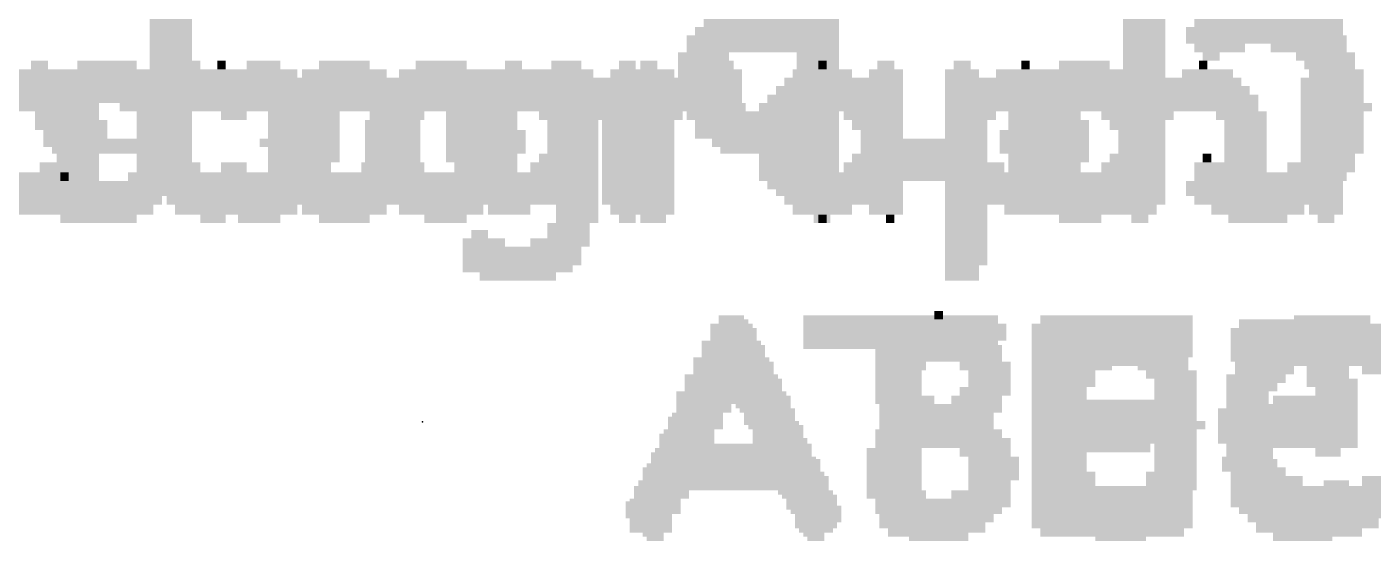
# Model space of a CAD drawing. Extents: x -34 to 73, y -13 to 26.
# Drawn here: x 4.06 to 12.02, y 16.72 to 19.76 of the extents above; entities that cross this region are included whole.
import ezdxf

# ---------------------------------------------------------------- set-up
doc = ezdxf.new("R2010")
doc.units = 0
for name, color, linetype in [('21', 41, 'CONTINUOUS'), ('22', 40, 'CONTINUOUS'), ('23', 53, 'CONTINUOUS')]:
    doc.layers.add(name, color=color, linetype=linetype)

# ---------------------------------------------------------------- blocks, each defined once
blk = doc.blocks.new('RECT')
blk.add_solid([(-0.5, -0.5), (0.5, -0.5), (-0.5, 0.5), (0.5, 0.5)])

msp = doc.modelspace()

# ---------------------------------------------------------------- linework, layer by layer
at = {"layer": '23'}
msp.add_point((6.4008, 17.4244), dxfattribs=at)

# ---------------------------------------------------------------- block references
at = {"layer": '21'}
for p, xscale, yscale in [((4.9138, 19.7836), 0.25, 0.05), ((10.6638, 19.7836), 0.25, 0.05), ((11.7138, 19.7836), 0.25, 0.05), ((4.9138, 19.7336), 0.25, 0.05), ((10.6638, 19.7336), 0.25, 0.05), ((11.7388, 19.7336), 0.2, 0.05), ((4.9138, 19.6836), 0.25, 0.05), ((4.9138, 19.6336), 0.25, 0.05), ((10.6638, 19.6836), 0.25, 0.05), ((10.6638, 19.6336), 0.25, 0.05), ((4.9138, 19.5836), 0.25, 0.05), ((10.6638, 19.5836), 0.25, 0.05), ((4.1388, 19.4836), 0.3, 0.05), ((4.1388, 19.5336), 0.1, 0.05), ((4.9888, 19.4836), 0.7, 0.05), ((4.9388, 19.5336), 0.3, 0.05), ((5.2138, 19.5336), 0.05, 0.05), ((5.9388, 19.4836), 0.5, 0.05), ((5.9388, 19.5336), 0.3, 0.05), ((6.9138, 19.4836), 0.35, 0.05), ((6.9388, 19.5336), 0.1, 0.05), ((7.2888, 19.4836), 0.2, 0.05), ((7.2888, 19.5336), 0.1, 0.05), ((7.7638, 19.4836), 0.25, 0.05), ((7.7388, 19.5336), 0.1, 0.05), ((8.1388, 19.4836), 0.3, 0.05), ((8.1388, 19.5336), 0.2, 0.05), ((8.7638, 19.4836), 0.35, 0.05), ((8.7638, 19.5336), 0.05, 0.05), ((9.1388, 19.4836), 0.2, 0.05), ((9.1388, 19.5336), 0.1, 0.05), ((9.5888, 19.4836), 0.2, 0.05), ((9.5888, 19.5336), 0.1, 0.05), ((9.9638, 19.4836), 0.35, 0.05), ((9.9638, 19.5336), 0.05, 0.05), ((10.6638, 19.5336), 0.25, 0.05), ((10.6638, 19.4836), 0.25, 0.05), ((11.0388, 19.4836), 0.3, 0.05), ((11.0138, 19.5336), 0.05, 0.05), ((11.7388, 19.4836), 0.2, 0.05), ((11.7388, 19.5336), 0.1, 0.05), ((4.0138, 19.4336), 0.75, 0.05), ((4.0388, 19.3836), 0.8, 0.05), ((4.9888, 19.4336), 0.7, 0.05), ((4.9888, 19.3836), 0.7, 0.05), ((5.9388, 19.3836), 0.7, 0.05), ((5.9388, 19.4336), 0.6, 0.05), ((7.0388, 19.3836), 0.8, 0.05), ((7.0638, 19.4336), 0.75, 0.05), ((7.9638, 19.4336), 0.65, 0.05), ((7.9638, 19.3836), 0.65, 0.05), ((8.8638, 19.3836), 0.75, 0.05), ((8.8888, 19.4336), 0.7, 0.05), ((9.8388, 19.4336), 0.7, 0.05), ((9.8638, 19.3836), 0.75, 0.05), ((10.8888, 19.4336), 0.7, 0.05), ((10.9138, 19.3836), 0.75, 0.05), ((11.7138, 19.4336), 0.25, 0.05), ((11.7138, 19.3836), 0.25, 0.05), ((4.0388, 19.3336), 0.8, 0.05), ((4.9888, 19.3336), 0.7, 0.05), ((5.9388, 19.3336), 0.8, 0.05), ((7.0138, 19.3336), 0.85, 0.05), ((7.9638, 19.3336), 0.65, 0.05), ((8.8388, 19.3336), 0.8, 0.05), ((9.8888, 19.3336), 0.8, 0.05), ((10.9388, 19.3336), 0.8, 0.05), ((11.7138, 19.3336), 0.25, 0.05), ((4.0638, 19.2836), 0.85, 0.05), ((4.3388, 19.2336), 0.3, 0.05), ((4.9638, 19.2836), 0.65, 0.05), ((4.9138, 19.2336), 0.25, 0.05), ((5.9138, 19.2836), 0.85, 0.05), ((5.6388, 19.2336), 0.3, 0.05), ((6.2388, 19.2336), 0.3, 0.05), ((6.6888, 19.2336), 0.3, 0.05), ((7.0138, 19.2836), 0.85, 0.05), ((7.2638, 19.2336), 0.35, 0.05), ((7.9388, 19.2836), 0.6, 0.05), ((7.7888, 19.2336), 0.3, 0.05), ((8.8138, 19.2836), 0.85, 0.05), ((8.5388, 19.2336), 0.3, 0.05), ((9.0638, 19.2336), 0.35, 0.05), ((9.8888, 19.2836), 0.8, 0.05), ((9.6388, 19.2336), 0.3, 0.05), ((10.1638, 19.2336), 0.25, 0.05), ((10.9388, 19.2836), 0.8, 0.05), ((10.6888, 19.2336), 0.3, 0.05), ((11.2388, 19.2336), 0.3, 0.05), ((11.7138, 19.2836), 0.25, 0.05), ((11.7138, 19.2336), 0.25, 0.05), ((4.3888, 19.1786), 0.3, 0.06), ((4.9138, 19.1786), 0.25, 0.06), ((5.6138, 19.1786), 0.25, 0.06), ((6.2388, 19.1786), 0.3, 0.06), ((6.6638, 19.1786), 0.25, 0.06), ((7.2888, 19.1786), 0.3, 0.06), ((7.7638, 19.1786), 0.25, 0.06), ((8.5138, 19.1786), 0.25, 0.06), ((9.0888, 19.1786), 0.3, 0.06), ((9.6138, 19.1786), 0.25, 0.06), ((10.1888, 19.1786), 0.3, 0.06), ((10.6638, 19.1786), 0.25, 0.06), ((11.2638, 19.1786), 0.25, 0.06), ((11.7138, 19.1786), 0.25, 0.06), ((4.4138, 19.1236), 0.25, 0.05), ((4.4138, 19.0736), 0.25, 0.05), ((4.9138, 19.1236), 0.25, 0.05), ((4.9138, 19.0736), 0.25, 0.05), ((5.5888, 19.0736), 0.3, 0.05), ((5.6138, 19.1236), 0.25, 0.05), ((6.2638, 19.1236), 0.25, 0.05), ((6.2638, 19.0736), 0.25, 0.05), ((6.6638, 19.1236), 0.25, 0.05), ((6.6638, 19.0736), 0.25, 0.05), ((7.2888, 19.1236), 0.3, 0.05), ((7.2888, 19.0736), 0.3, 0.05), ((7.7638, 19.1236), 0.25, 0.05), ((7.7638, 19.0736), 0.25, 0.05), ((8.4888, 19.0736), 0.3, 0.05), ((8.5138, 19.1236), 0.25, 0.05), ((9.1138, 19.1236), 0.25, 0.05), ((9.1138, 19.0736), 0.25, 0.05), ((9.6138, 19.1236), 0.25, 0.05), ((9.6138, 19.0736), 0.25, 0.05), ((10.2138, 19.1236), 0.25, 0.05), ((10.2138, 19.0736), 0.25, 0.05), ((10.6638, 19.1236), 0.25, 0.05), ((10.6638, 19.0736), 0.25, 0.05), ((11.2638, 19.1236), 0.25, 0.05), ((11.2638, 19.0736), 0.25, 0.05), ((11.7138, 19.1236), 0.25, 0.05), ((11.7138, 19.0736), 0.25, 0.05), ((4.3638, 18.9836), 0.25, 0.05), ((4.4138, 19.0336), 0.25, 0.05), ((4.9138, 19.0336), 0.25, 0.05), ((4.9138, 18.9836), 0.25, 0.05), ((5.6138, 19.0336), 0.25, 0.05), ((5.6138, 18.9836), 0.25, 0.05), ((6.2388, 18.9836), 0.3, 0.05), ((6.2638, 19.0336), 0.25, 0.05), ((6.6638, 19.0336), 0.25, 0.05), ((6.6888, 18.9836), 0.3, 0.05), ((7.2638, 18.9836), 0.35, 0.05), ((7.2888, 19.0336), 0.3, 0.05), ((7.7638, 19.0336), 0.25, 0.05), ((7.7638, 18.9836), 0.25, 0.05), ((8.5138, 19.0336), 0.25, 0.05), ((8.5138, 18.9836), 0.25, 0.05), ((9.0888, 18.9836), 0.3, 0.05), ((9.1138, 19.0336), 0.25, 0.05), ((9.6138, 19.0336), 0.25, 0.05), ((9.6138, 18.9836), 0.25, 0.05), ((10.1888, 18.9836), 0.3, 0.05), ((10.2138, 19.0336), 0.25, 0.05), ((10.6638, 19.0336), 0.25, 0.05), ((10.6638, 18.9836), 0.25, 0.05), ((11.2638, 19.0336), 0.25, 0.05), ((11.2638, 18.9836), 0.25, 0.05), ((11.7138, 19.0336), 0.25, 0.05), ((11.7138, 18.9836), 0.25, 0.05), ((4.3138, 18.9286), 0.35, 0.06), ((4.9388, 18.9286), 0.3, 0.06), ((5.6388, 18.9286), 0.3, 0.06), ((6.2138, 18.9286), 0.35, 0.06), ((6.7388, 18.9286), 0.3, 0.06), ((7.2388, 18.9286), 0.4, 0.06), ((7.7638, 18.9286), 0.25, 0.06), ((8.5388, 18.9286), 0.3, 0.06), ((9.0638, 18.9286), 0.35, 0.06), ((9.6638, 18.9286), 0.35, 0.06), ((10.1388, 18.9286), 0.3, 0.06), ((10.6638, 18.9286), 0.25, 0.06), ((11.2638, 18.9286), 0.25, 0.06), ((11.7138, 18.9286), 0.25, 0.06), ((4.0638, 18.8736), 0.85, 0.05), ((4.9888, 18.8736), 0.4, 0.05), ((5.9138, 18.8736), 0.85, 0.05), ((7.0138, 18.8736), 0.85, 0.05), ((7.7638, 18.8736), 0.25, 0.05), ((8.8138, 18.8736), 0.85, 0.05), ((9.8888, 18.8736), 0.8, 0.05), ((10.6638, 18.8736), 0.25, 0.05), ((11.2638, 18.8736), 0.25, 0.05), ((11.7138, 18.8736), 0.25, 0.05), ((4.0388, 18.8236), 0.8, 0.05), ((4.0138, 18.7836), 0.75, 0.05), ((5.0638, 18.8236), 0.45, 0.05), ((5.0638, 18.7836), 0.45, 0.05), ((5.9388, 18.8236), 0.8, 0.05), ((5.9388, 18.7836), 0.7, 0.05), ((7.0388, 18.8236), 0.8, 0.05), ((7.0638, 18.7836), 0.75, 0.05), ((7.7638, 18.8236), 0.25, 0.05), ((7.7638, 18.7836), 0.25, 0.05), ((8.8388, 18.8236), 0.8, 0.05), ((8.8638, 18.7836), 0.75, 0.05), ((9.8638, 18.8236), 0.75, 0.05), ((9.8388, 18.7836), 0.7, 0.05), ((10.6638, 18.8236), 0.25, 0.05), ((10.6638, 18.7836), 0.25, 0.05), ((11.2638, 18.8236), 0.25, 0.05), ((11.2638, 18.7836), 0.25, 0.05), ((11.7138, 18.8236), 0.25, 0.05), ((11.7138, 18.7836), 0.25, 0.05), ((3.9888, 18.7336), 0.7, 0.05), ((4.1388, 18.6786), 0.3, 0.06), ((5.0888, 18.7336), 0.4, 0.05), ((5.1138, 18.6786), 0.35, 0.06), ((5.9388, 18.7336), 0.6, 0.05), ((5.9388, 18.6786), 0.5, 0.06), ((7.0888, 18.7336), 0.7, 0.05), ((6.9138, 18.6786), 0.25, 0.06), ((7.3138, 18.6786), 0.25, 0.06), ((7.7638, 18.7336), 0.25, 0.05), ((7.7638, 18.6786), 0.25, 0.06), ((8.8888, 18.7336), 0.7, 0.05), ((8.7638, 18.6786), 0.35, 0.06), ((9.1388, 18.6786), 0.2, 0.06), ((9.8138, 18.7336), 0.65, 0.05), ((9.6138, 18.6786), 0.25, 0.06), ((9.9638, 18.6786), 0.25, 0.06), ((10.6638, 18.7336), 0.25, 0.05), ((10.6388, 18.6786), 0.2, 0.06), ((11.2638, 18.7336), 0.25, 0.05), ((11.2638, 18.6786), 0.25, 0.06), ((11.7138, 18.7336), 0.25, 0.05), ((11.7388, 18.6786), 0.2, 0.06), ((5.1638, 18.6236), 0.15, 0.05), ((5.9388, 18.6236), 0.3, 0.05), ((7.3138, 18.6236), 0.25, 0.05), ((7.7638, 18.6236), 0.15, 0.05), ((8.7638, 18.6236), 0.05, 0.05), ((9.1638, 18.6236), 0.05, 0.05), ((9.6138, 18.6236), 0.25, 0.05), ((10.6388, 18.6236), 0.1, 0.05), ((11.2638, 18.6236), 0.15, 0.05), ((11.7388, 18.6236), 0.1, 0.05), ((6.7388, 18.5336), 0.1, 0.05), ((7.2638, 18.5736), 0.25, 0.05), ((7.2638, 18.5336), 0.25, 0.05), ((9.6138, 18.5736), 0.25, 0.05), ((9.6138, 18.5336), 0.25, 0.05), ((6.7638, 18.4836), 0.25, 0.05), ((6.9888, 18.4286), 0.7, 0.06), ((7.2138, 18.4836), 0.35, 0.05), ((9.6138, 18.4836), 0.25, 0.05), ((9.6138, 18.4286), 0.25, 0.06), ((6.9888, 18.3736), 0.7, 0.05), ((9.6138, 18.3736), 0.25, 0.05), ((6.9638, 18.3286), 0.65, 0.04), ((6.9638, 18.2836), 0.45, 0.05), ((9.5888, 18.3286), 0.2, 0.04), ((9.5888, 18.2836), 0.2, 0.05), ((8.2258, 18.0294), 0.15, 0.05), ((9.2258, 18.0294), 1.15, 0.05), ((10.5008, 18.0294), 0.9, 0.05), ((11.7758, 18.0294), 0.45, 0.05), ((8.2258, 17.9794), 0.25, 0.05), ((9.2508, 17.9794), 1.2, 0.05), ((10.4758, 17.9794), 0.95, 0.05), ((11.7758, 17.9794), 0.65, 0.05), ((8.2258, 17.8794), 0.35, 0.05), ((8.2258, 17.9294), 0.25, 0.05), ((9.2508, 17.9294), 1.2, 0.05), ((9.2258, 17.8794), 1.15, 0.05), ((10.4758, 17.9294), 0.95, 0.05), ((10.4758, 17.8794), 0.95, 0.05), ((11.7508, 17.8794), 0.9, 0.05), ((11.7508, 17.9294), 0.8, 0.05), ((8.2258, 17.8294), 0.35, 0.05), ((9.2508, 17.8294), 0.3, 0.05), ((10.4758, 17.8294), 0.95, 0.05), ((11.7258, 17.8294), 0.95, 0.05), ((8.2258, 17.7794), 0.45, 0.05), ((8.2258, 17.7294), 0.45, 0.05), ((9.2258, 17.7794), 0.25, 0.05), ((9.2258, 17.7294), 0.25, 0.05), ((10.4508, 17.7794), 0.9, 0.05), ((10.1258, 17.7294), 0.25, 0.05), ((11.4508, 17.7794), 0.5, 0.05), ((11.3758, 17.7294), 0.35, 0.05), ((12.0008, 17.7794), 0.3, 0.05), ((12.0258, 17.7294), 0.15, 0.05), ((8.2258, 17.6794), 0.55, 0.05), ((9.2258, 17.6794), 0.25, 0.05), ((10.1258, 17.6794), 0.25, 0.05), ((11.3258, 17.6794), 0.35, 0.05), ((8.2258, 17.5794), 0.65, 0.05), ((8.2258, 17.6294), 0.55, 0.05), ((9.2258, 17.6294), 0.25, 0.05), ((9.2258, 17.5794), 0.25, 0.05), ((10.1258, 17.6294), 0.25, 0.05), ((10.1258, 17.5794), 0.25, 0.05), ((11.3008, 17.6294), 0.3, 0.05), ((11.2758, 17.5794), 0.25, 0.05), ((8.0508, 17.5294), 0.3, 0.05), ((8.0258, 17.4794), 0.25, 0.05), ((8.4008, 17.5294), 0.3, 0.05), ((8.4508, 17.4794), 0.3, 0.05), ((9.2258, 17.5294), 0.25, 0.05), ((9.2258, 17.4794), 0.25, 0.05), ((10.3758, 17.5294), 0.75, 0.05), ((10.3758, 17.4794), 0.75, 0.05), ((11.2508, 17.4794), 0.3, 0.05), ((11.2758, 17.5294), 0.25, 0.05), ((8.0008, 17.4294), 0.3, 0.05), ((8.4508, 17.4294), 0.3, 0.05), ((9.2258, 17.4294), 0.25, 0.05), ((10.3758, 17.4294), 0.75, 0.05), ((11.2508, 17.4294), 0.3, 0.05), ((7.9508, 17.3244), 0.3, 0.06), ((7.9758, 17.3794), 0.25, 0.05), ((8.5008, 17.3794), 0.3, 0.05), ((8.5008, 17.3244), 0.3, 0.06), ((9.2258, 17.3794), 0.25, 0.05), ((9.2258, 17.3244), 0.25, 0.06), ((10.3758, 17.3794), 0.75, 0.05), ((10.3758, 17.3244), 0.75, 0.06), ((11.2508, 17.3794), 0.3, 0.05), ((11.2508, 17.3244), 0.3, 0.06), ((8.2508, 17.2694), 0.9, 0.05), ((9.2258, 17.2694), 0.25, 0.05), ((10.3508, 17.2694), 0.7, 0.05), ((11.2758, 17.2694), 0.25, 0.05), ((8.2258, 17.2194), 0.95, 0.05), ((9.2258, 17.2194), 0.25, 0.05), ((9.2258, 17.1794), 0.25, 0.05), ((10.1258, 17.2194), 0.25, 0.05), ((10.1258, 17.1794), 0.25, 0.05), ((11.2758, 17.2194), 0.25, 0.05), ((11.3008, 17.1794), 0.3, 0.05), ((8.2258, 17.1294), 1.05, 0.05), ((8.2508, 17.0744), 1.1, 0.06), ((9.2258, 17.1294), 0.25, 0.05), ((9.2258, 17.0744), 0.25, 0.06), ((10.1258, 17.1294), 0.25, 0.05), ((10.1258, 17.0744), 0.25, 0.06), ((11.3508, 17.1294), 0.3, 0.05), ((11.4008, 17.0744), 0.4, 0.06), ((12.0508, 17.0744), 0.2, 0.06), ((7.8008, 17.0194), 0.3, 0.05), ((8.6508, 17.0194), 0.3, 0.05), ((9.2258, 17.0194), 0.25, 0.05), ((10.4758, 17.0194), 0.95, 0.05), ((11.7008, 17.0194), 0.9, 0.05), ((7.7508, 16.9294), 0.3, 0.05), ((7.7758, 16.9694), 0.25, 0.05), ((8.7008, 16.9694), 0.3, 0.05), ((8.7008, 16.9294), 0.3, 0.05), ((9.2258, 16.9694), 0.25, 0.05), ((9.2258, 16.9294), 0.25, 0.05), ((10.4758, 16.9694), 0.95, 0.05), ((10.4758, 16.9294), 0.95, 0.05), ((11.7508, 16.9694), 0.9, 0.05), ((11.7758, 16.9294), 0.85, 0.05), ((7.7258, 16.8794), 0.25, 0.05), ((8.7258, 16.8794), 0.25, 0.05), ((9.2258, 16.8794), 0.25, 0.05), ((10.4758, 16.8794), 0.95, 0.05), ((11.7758, 16.8794), 0.75, 0.05), ((7.7508, 16.8244), 0.2, 0.06), ((7.7508, 16.7694), 0.1, 0.05), ((8.7258, 16.8244), 0.25, 0.06), ((8.7008, 16.7694), 0.1, 0.05), ((9.2258, 16.8244), 0.25, 0.06), ((9.2258, 16.7694), 0.15, 0.05), ((10.4758, 16.8244), 0.95, 0.06), ((10.4758, 16.7694), 0.85, 0.05), ((11.7758, 16.8244), 0.55, 0.06), ((11.7758, 16.7694), 0.35, 0.05)]:
    msp.add_blockref('RECT', p, dxfattribs=dict(at, xscale=xscale, yscale=yscale))
at = {"layer": '21', "yscale": 0.05}
msp.add_blockref('RECT', (8.2508, 17.1794), dxfattribs=at)
at = {"layer": '22', "rotation": 180}
for p, xscale, yscale in [((8.4612, 19.7836), 0.8, 0.05), ((11.3362, 19.7836), 0.75, 0.05), ((8.4362, 19.7336), 0.85, 0.05), ((11.3612, 19.7336), 0.9, 0.05), ((8.4112, 19.6836), 0.9, 0.05), ((8.4112, 19.6336), 0.9, 0.05), ((11.3862, 19.6836), 0.95, 0.05), ((11.1112, 19.6336), 0.3, 0.05), ((11.6362, 19.6336), 0.45, 0.05), ((8.0612, 19.5836), 0.3, 0.05), ((8.7362, 19.5836), 0.25, 0.05), ((11.0612, 19.5836), 0.1, 0.05), ((11.7362, 19.5836), 0.35, 0.05), ((4.5362, 19.4836), 0.55, 0.05), ((4.5362, 19.5336), 0.35, 0.05), ((5.4362, 19.4836), 0.45, 0.05), ((5.4612, 19.5336), 0.2, 0.05), ((6.5112, 19.4836), 0.5, 0.05), ((6.5112, 19.5336), 0.3, 0.05), ((7.2362, 19.4836), 0.35, 0.05), ((7.2362, 19.5336), 0.15, 0.05), ((7.6112, 19.4836), 0.2, 0.05), ((7.6112, 19.5336), 0.1, 0.05), ((8.0362, 19.5336), 0.25, 0.05), ((8.0362, 19.4836), 0.25, 0.05), ((8.7362, 19.5336), 0.25, 0.05), ((8.7362, 19.4836), 0.25, 0.05), ((10.3112, 19.4836), 0.5, 0.05), ((10.3112, 19.5336), 0.3, 0.05), ((11.7612, 19.5336), 0.3, 0.05), ((11.8112, 19.4836), 0.3, 0.05), ((4.5362, 19.3836), 0.75, 0.05), ((4.5362, 19.4336), 0.65, 0.05), ((5.4612, 19.3836), 0.7, 0.05), ((5.4612, 19.4336), 0.6, 0.05), ((6.5362, 19.3836), 0.75, 0.05), ((6.5362, 19.4336), 0.65, 0.05), ((7.3862, 19.4336), 0.65, 0.05), ((7.3862, 19.3836), 0.65, 0.05), ((8.0362, 19.4336), 0.25, 0.05), ((8.0362, 19.3836), 0.25, 0.05), ((8.7362, 19.4336), 0.25, 0.05), ((8.7362, 19.3836), 0.25, 0.05), ((10.2862, 19.4336), 0.65, 0.05), ((10.3112, 19.3836), 0.7, 0.05), ((11.8362, 19.4336), 0.25, 0.05), ((11.8362, 19.3836), 0.25, 0.05), ((4.5612, 19.3336), 0.8, 0.05), ((5.5112, 19.3336), 0.7, 0.05), ((6.5112, 19.3336), 0.8, 0.05), ((7.4112, 19.3336), 0.6, 0.05), ((8.0612, 19.3336), 0.3, 0.05), ((8.7362, 19.3336), 0.25, 0.05), ((10.3112, 19.3336), 0.8, 0.05), ((11.8362, 19.3336), 0.25, 0.05), ((4.2362, 19.2336), 0.25, 0.05), ((4.2862, 19.2836), 0.25, 0.05), ((4.7862, 19.2836), 0.35, 0.05), ((4.8612, 19.2336), 0.3, 0.05), ((5.5112, 19.2836), 0.7, 0.05), ((5.2862, 19.2336), 0.15, 0.05), ((5.7362, 19.2336), 0.35, 0.05), ((6.5362, 19.2836), 0.85, 0.05), ((6.2612, 19.2336), 0.3, 0.05), ((6.8112, 19.2336), 0.3, 0.05), ((7.4112, 19.2836), 0.6, 0.05), ((7.5612, 19.2336), 0.3, 0.05), ((8.1362, 19.2836), 0.35, 0.05), ((8.4112, 19.2336), 0.9, 0.05), ((8.7362, 19.2836), 0.25, 0.05), ((10.2862, 19.2836), 0.85, 0.05), ((10.0112, 19.2336), 0.3, 0.05), ((10.5862, 19.2336), 0.35, 0.05), ((11.8612, 19.2836), 0.3, 0.05), ((11.8362, 19.2336), 0.25, 0.05), ((4.2362, 19.1786), 0.25, 0.06), ((4.8612, 19.1786), 0.3, 0.06), ((5.7612, 19.1786), 0.3, 0.06), ((6.2112, 19.1786), 0.3, 0.06), ((6.8362, 19.1786), 0.25, 0.06), ((7.5862, 19.1786), 0.25, 0.06), ((8.4362, 19.1786), 0.85, 0.06), ((9.9862, 19.1786), 0.25, 0.06), ((10.6112, 19.1786), 0.3, 0.06), ((11.8362, 19.1786), 0.25, 0.06), ((4.2862, 19.1236), 0.25, 0.05), ((4.5862, 19.0736), 0.85, 0.05), ((4.8612, 19.1236), 0.3, 0.05), ((5.7862, 19.1236), 0.25, 0.05), ((5.7862, 19.0736), 0.25, 0.05), ((6.1862, 19.1236), 0.25, 0.05), ((6.1862, 19.0736), 0.25, 0.05), ((6.8612, 19.1236), 0.3, 0.05), ((6.8612, 19.0736), 0.3, 0.05), ((7.5862, 19.1236), 0.25, 0.05), ((7.5862, 19.0736), 0.25, 0.05), ((8.4362, 19.1236), 0.85, 0.05), ((8.4862, 19.0736), 0.75, 0.05), ((9.3612, 19.0736), 0.6, 0.05), ((9.9612, 19.1236), 0.3, 0.05), ((9.9612, 19.0736), 0.3, 0.05), ((10.6362, 19.1236), 0.25, 0.05), ((10.6362, 19.0736), 0.25, 0.05), ((11.8112, 19.0736), 0.3, 0.05), ((11.8362, 19.1236), 0.25, 0.05), ((4.6112, 19.0336), 0.8, 0.05), ((4.8612, 18.9836), 0.3, 0.05), ((5.7612, 18.9836), 0.3, 0.05), ((5.7862, 19.0336), 0.25, 0.05), ((6.1862, 19.0336), 0.25, 0.05), ((6.2112, 18.9836), 0.3, 0.05), ((6.8612, 19.0336), 0.3, 0.05), ((6.8362, 18.9836), 0.25, 0.05), ((7.5862, 19.0336), 0.25, 0.05), ((7.5862, 18.9836), 0.25, 0.05), ((8.5112, 19.0336), 0.7, 0.05), ((8.7112, 18.9836), 0.3, 0.05), ((9.3612, 19.0336), 0.6, 0.05), ((9.3612, 18.9836), 0.6, 0.05), ((9.9612, 19.0336), 0.3, 0.05), ((9.9862, 18.9836), 0.25, 0.05), ((10.6112, 18.9836), 0.3, 0.05), ((10.6362, 19.0336), 0.25, 0.05), ((11.0362, 18.9836), 0.05, 0.05), ((11.7612, 18.9836), 0.3, 0.05), ((11.8112, 19.0336), 0.3, 0.05), ((4.8612, 18.9286), 0.3, 0.06), ((5.2862, 18.9286), 0.15, 0.06), ((5.7112, 18.9286), 0.3, 0.06), ((6.2612, 18.9286), 0.3, 0.06), ((6.8112, 18.9286), 0.3, 0.06), ((7.5862, 18.9286), 0.25, 0.06), ((8.7362, 18.9286), 0.25, 0.06), ((9.3612, 18.9286), 0.6, 0.06), ((10.0112, 18.9286), 0.3, 0.06), ((10.5612, 18.9286), 0.3, 0.06), ((11.0612, 18.9286), 0.2, 0.06), ((11.7112, 18.9286), 0.4, 0.06), ((4.2862, 18.8736), 0.05, 0.05), ((4.8112, 18.8736), 0.3, 0.05), ((5.5112, 18.8736), 0.7, 0.05), ((6.5362, 18.8736), 0.85, 0.05), ((7.5862, 18.8736), 0.25, 0.05), ((8.7362, 18.8736), 0.25, 0.05), ((9.3612, 18.8736), 0.5, 0.05), ((10.2862, 18.8736), 0.85, 0.05), ((11.4112, 18.8736), 0.9, 0.05), ((4.5362, 18.7836), 0.75, 0.05), ((4.5862, 18.8236), 0.75, 0.05), ((5.5112, 18.8236), 0.7, 0.05), ((5.4862, 18.7836), 0.65, 0.05), ((6.5112, 18.8236), 0.8, 0.05), ((6.5112, 18.7836), 0.7, 0.05), ((7.5862, 18.8236), 0.25, 0.05), ((7.5862, 18.7836), 0.25, 0.05), ((8.7362, 18.8236), 0.25, 0.05), ((8.7362, 18.7836), 0.25, 0.05), ((10.3112, 18.8236), 0.8, 0.05), ((10.3112, 18.7836), 0.7, 0.05), ((11.3612, 18.8236), 0.9, 0.05), ((11.3362, 18.7836), 0.85, 0.05), ((4.5112, 18.7336), 0.7, 0.05), ((4.5112, 18.6786), 0.6, 0.06), ((5.4612, 18.7336), 0.6, 0.05), ((5.4362, 18.6786), 0.45, 0.06), ((6.5362, 18.7336), 0.65, 0.05), ((6.5112, 18.6786), 0.5, 0.06), ((7.5862, 18.7336), 0.25, 0.05), ((7.6112, 18.6786), 0.2, 0.06), ((8.7362, 18.7336), 0.25, 0.05), ((8.7362, 18.6786), 0.25, 0.06), ((10.2862, 18.7336), 0.65, 0.05), ((10.3112, 18.6786), 0.5, 0.06), ((11.3362, 18.7336), 0.75, 0.05), ((11.3362, 18.6786), 0.55, 0.06), ((4.4862, 18.6236), 0.45, 0.05), ((5.4362, 18.6236), 0.25, 0.05), ((6.5362, 18.6236), 0.25, 0.05), ((7.6112, 18.6236), 0.1, 0.05), ((8.7612, 18.6236), 0.1, 0.05), ((10.2862, 18.6236), 0.25, 0.05), ((11.3362, 18.6236), 0.35, 0.05), ((9.4504, 18.054), 0.05, 0.05), ((8.2504, 17.954), 0.25, 0.05), ((8.2504, 18.004), 0.15, 0.05), ((9.4504, 17.954), 0.55, 0.05), ((9.4754, 18.004), 0.4, 0.05), ((10.5504, 17.954), 0.55, 0.05), ((10.5254, 18.004), 0.4, 0.05), ((11.5254, 17.954), 0.7, 0.05), ((11.5254, 18.004), 0.6, 0.05), ((8.2504, 17.904), 0.25, 0.05), ((9.4504, 17.904), 0.65, 0.05), ((10.5504, 17.904), 0.65, 0.05), ((11.5254, 17.904), 0.7, 0.05), ((8.2504, 17.854), 0.35, 0.05), ((8.2504, 17.804), 0.35, 0.05), ((9.4504, 17.854), 0.75, 0.05), ((9.4504, 17.804), 0.75, 0.05), ((10.5254, 17.804), 0.8, 0.05), ((10.5254, 17.854), 0.7, 0.05), ((11.5254, 17.854), 0.7, 0.05), ((11.5254, 17.804), 0.7, 0.05), ((8.2504, 17.754), 0.45, 0.05), ((9.2254, 17.754), 0.3, 0.05), ((9.7254, 17.754), 0.3, 0.05), ((10.3004, 17.754), 0.35, 0.05), ((10.7754, 17.754), 0.3, 0.05), ((11.7504, 17.754), 0.25, 0.05), ((8.2504, 17.654), 0.55, 0.05), ((8.2504, 17.704), 0.45, 0.05), ((9.2004, 17.704), 0.25, 0.05), ((9.2004, 17.654), 0.25, 0.05), ((9.7504, 17.704), 0.25, 0.05), ((9.7504, 17.654), 0.25, 0.05), ((10.2254, 17.654), 0.3, 0.05), ((10.2504, 17.704), 0.25, 0.05), ((10.8254, 17.704), 0.3, 0.05), ((10.8504, 17.654), 0.25, 0.05), ((11.7504, 17.704), 0.25, 0.05), ((11.7754, 17.654), 0.3, 0.05), ((8.2504, 17.554), 0.65, 0.05), ((8.2504, 17.604), 0.55, 0.05), ((9.2004, 17.604), 0.25, 0.05), ((9.2504, 17.554), 0.35, 0.05), ((9.6754, 17.554), 0.3, 0.05), ((9.7254, 17.604), 0.3, 0.05), ((10.2004, 17.604), 0.25, 0.05), ((10.2004, 17.554), 0.25, 0.05), ((10.8504, 17.604), 0.25, 0.05), ((10.8504, 17.554), 0.25, 0.05), ((11.6754, 17.554), 0.5, 0.05), ((11.8004, 17.604), 0.25, 0.05), ((8.0754, 17.504), 0.3, 0.05), ((8.4254, 17.504), 0.3, 0.05), ((9.4754, 17.504), 0.7, 0.05), ((10.2004, 17.504), 0.25, 0.05), ((10.8504, 17.504), 0.25, 0.05), ((11.6254, 17.504), 0.6, 0.05), ((8.0254, 17.454), 0.3, 0.05), ((8.0254, 17.404), 0.3, 0.05), ((8.4504, 17.454), 0.25, 0.05), ((8.4754, 17.404), 0.3, 0.05), ((9.4504, 17.454), 0.65, 0.05), ((9.4504, 17.404), 0.65, 0.05), ((10.2004, 17.454), 0.25, 0.05), ((10.2004, 17.404), 0.25, 0.05), ((10.8504, 17.454), 0.25, 0.05), ((10.8754, 17.404), 0.3, 0.05), ((11.5754, 17.404), 0.7, 0.05), ((11.6004, 17.454), 0.65, 0.05), ((7.9754, 17.354), 0.3, 0.05), ((8.5004, 17.354), 0.25, 0.05), ((9.4504, 17.354), 0.75, 0.05), ((10.2004, 17.354), 0.25, 0.05), ((10.8504, 17.354), 0.25, 0.05), ((11.5504, 17.354), 0.75, 0.05), ((8.2254, 17.244), 0.9, 0.05), ((7.9754, 17.299), 0.3, 0.06), ((8.5254, 17.299), 0.3, 0.06), ((9.1754, 17.244), 0.3, 0.05), ((9.4754, 17.299), 0.8, 0.06), ((9.7254, 17.244), 0.3, 0.05), ((10.2004, 17.299), 0.25, 0.06), ((10.2004, 17.244), 0.25, 0.05), ((10.8504, 17.299), 0.25, 0.06), ((10.8504, 17.244), 0.25, 0.05), ((11.5504, 17.299), 0.75, 0.06), ((11.3004, 17.244), 0.25, 0.05), ((11.7504, 17.244), 0.15, 0.05), ((8.2504, 17.194), 0.95, 0.05), ((9.1504, 17.194), 0.25, 0.05), ((9.7754, 17.194), 0.3, 0.05), ((10.2004, 17.194), 0.25, 0.05), ((10.8504, 17.194), 0.25, 0.05), ((11.2754, 17.194), 0.3, 0.05), ((8.2504, 17.104), 1.05, 0.05), ((9.1504, 17.154), 0.25, 0.05), ((9.1504, 17.104), 0.25, 0.05), ((9.7754, 17.154), 0.3, 0.05), ((9.7754, 17.104), 0.3, 0.05), ((10.2004, 17.154), 0.25, 0.05), ((10.2254, 17.104), 0.3, 0.05), ((10.8254, 17.104), 0.3, 0.05), ((10.8504, 17.154), 0.25, 0.05), ((11.2754, 17.154), 0.3, 0.05), ((11.3004, 17.104), 0.25, 0.05), ((8.2254, 17.049), 1.1, 0.06), ((9.1754, 17.049), 0.3, 0.06), ((9.7504, 17.049), 0.25, 0.06), ((10.2504, 17.049), 0.25, 0.06), ((10.8254, 17.049), 0.3, 0.06), ((11.3004, 17.049), 0.25, 0.06), ((11.8004, 17.049), 0.15, 0.06), ((7.7754, 16.944), 0.3, 0.05), ((7.8254, 16.994), 0.3, 0.05), ((8.6754, 16.994), 0.3, 0.05), ((8.7004, 16.944), 0.25, 0.05), ((9.2004, 16.994), 0.35, 0.05), ((9.4754, 16.944), 0.8, 0.05), ((9.7004, 16.994), 0.35, 0.05), ((10.5254, 16.994), 0.8, 0.05), ((10.5254, 16.944), 0.8, 0.05), ((11.5504, 16.994), 0.75, 0.05), ((11.5754, 16.944), 0.8, 0.05), ((7.7754, 16.904), 0.3, 0.05), ((7.7504, 16.854), 0.25, 0.05), ((8.7254, 16.904), 0.3, 0.05), ((8.7504, 16.854), 0.25, 0.05), ((9.4504, 16.904), 0.75, 0.05), ((9.4504, 16.854), 0.65, 0.05), ((10.5254, 16.904), 0.7, 0.05), ((10.5254, 16.854), 0.6, 0.05), ((11.6004, 16.904), 0.75, 0.05), ((11.6004, 16.854), 0.65, 0.05), ((7.7504, 16.799), 0.25, 0.06), ((8.7254, 16.799), 0.2, 0.06), ((9.4504, 16.799), 0.55, 0.06), ((10.5254, 16.799), 0.5, 0.06), ((11.6004, 16.799), 0.55, 0.06), ((7.7754, 16.744), 0.1, 0.05), ((8.7254, 16.744), 0.1, 0.05), ((9.4504, 16.744), 0.35, 0.05), ((10.5254, 16.744), 0.3, 0.05), ((11.6004, 16.744), 0.35, 0.05)]:
    msp.add_blockref('RECT', p, dxfattribs=dict(at, xscale=xscale, yscale=yscale))
at = {"layer": '22', "yscale": 0.05, "rotation": 180}
msp.add_blockref('RECT', (8.2254, 17.154), dxfattribs=at)

doc.saveas('drawing.dxf')
